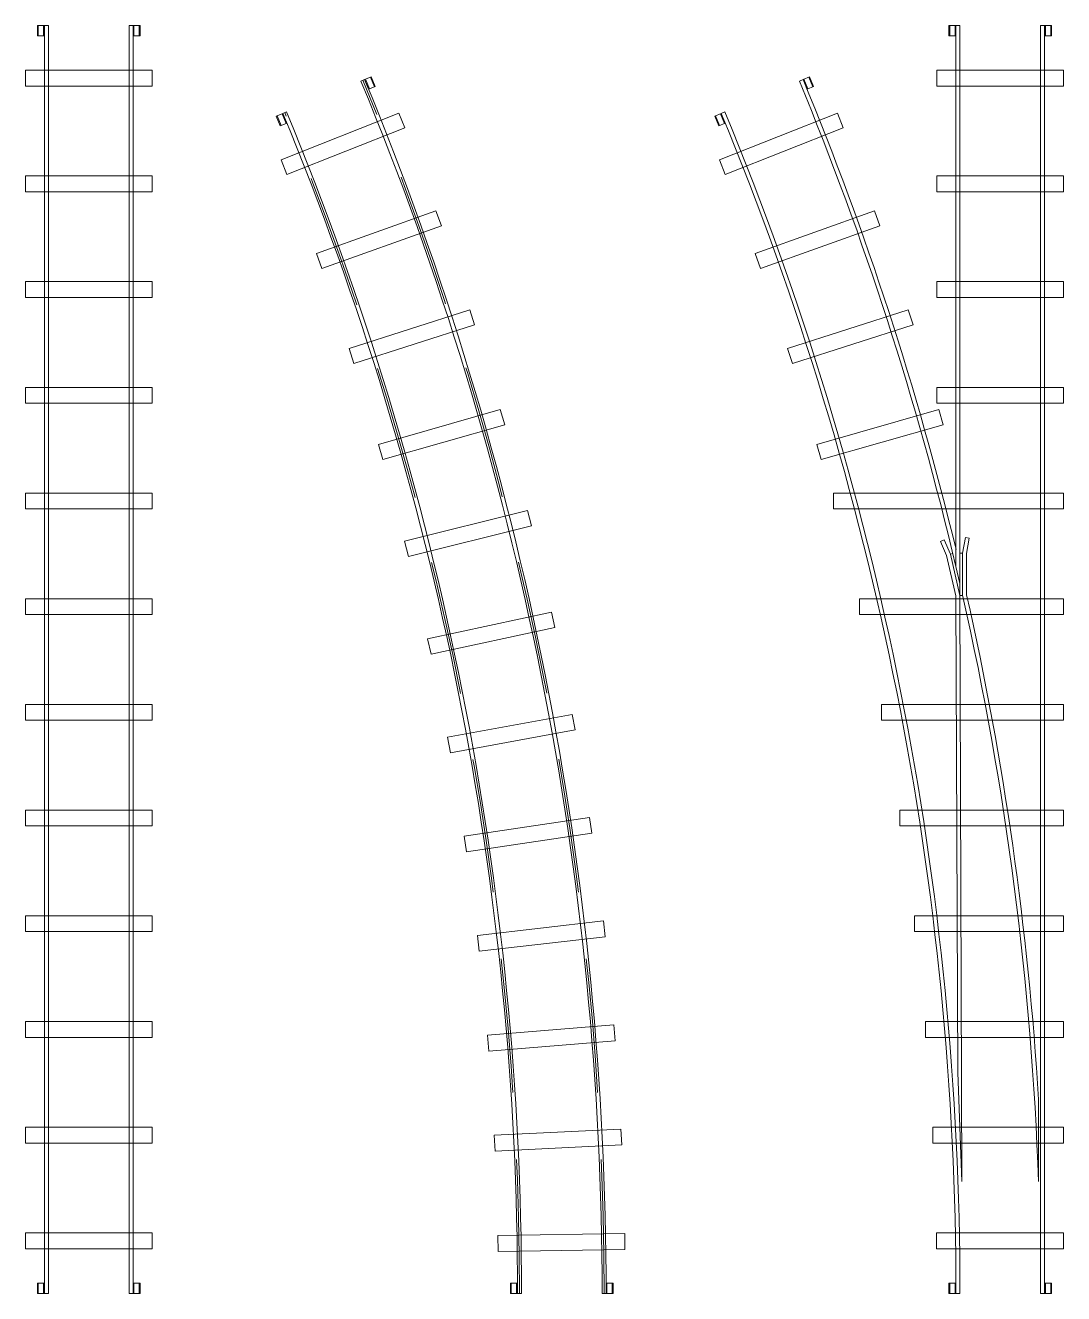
# Model space of a CAD drawing. Header units: inches. Extents: x -6 to 92, y 0 to 120.
import ezdxf

# ---------------------------------------------------------------- set-up
doc = ezdxf.new("R2010")
doc.units = ezdxf.units.IN
doc.linetypes.add('DASHED', pattern=[19.05, 12.7, -6.35])
doc.layers.get('0').update_dxf_attribs({"lineweight": 0})

msp = doc.modelspace()

# ---------------------------------------------------------------- linework, layer by layer
for p, q in [((82.07, 68.8), (82.07, 120)), ((82.07, 120), (82.45, 120)), ((82.45, 120), (82.45, 67.19)), ((25.76, 114.73), (26.1, 114.88)), ((67.25, 114.73), (67.6, 114.88)), ((18.37, 111.67), (18.71, 111.82)), ((59.86, 111.67), (60.21, 111.82)), ((80.94, 71.33), (80.6, 71.18)), ((80.6, 71.18), (81.18, 69.84)), ((81.54, 69.96), (80.94, 71.33)), ((82.7, 70.06), (82.96, 71.54)), ((82.96, 71.54), (83.33, 71.47)), ((83.33, 71.47), (83.07, 70.03)), ((81.18, 69.84), (82.07, 66.02)), ((81.54, 69.96), (81.78, 70.02)), ((82.45, 66.06), (81.54, 69.96)), ((83.07, 70.03), (83.07, 66.13)), ((82.45, 67.19), (82.07, 68.8)), ((82.26, 20.92), (82.07, 66.02)), ((82.64, 10.6), (82.45, 66.06)), ((82.64, 10.6), (82.26, 20.92)), ((89.89, 10.6), (89.89, 18.37)), ((40.58, 0), (40.96, 0)), ((48.58, 0), (48.96, 0)), ((82.07, 0), (82.45, 0))]:
    msp.add_line(p, q)
for points in [[(-4.19, 120), (-4.86, 120), (-4.86, 119), (-4.19, 119)], [(-3.81, 0), (-4.19, 0), (-4.19, 120), (-3.81, 120)], [(3.81, 0), (4.19, 0), (4.19, 120), (3.81, 120)], [(4.19, 120), (4.86, 120), (4.86, 119), (4.19, 119)], [(82.07, 119), (81.4, 119), (81.4, 120), (82.07, 120)], [(90.07, 0), (90.45, 0), (90.45, 120), (90.07, 120)], [(90.45, 119), (91.12, 119), (91.12, 120), (90.45, 120)], [(-6, 114.25), (6, 114.25), (6, 115.75), (-6, 115.75)], [(80.26, 114.25), (92.26, 114.25), (92.26, 115.75), (80.26, 115.75)], [(26.1, 114.88), (26.73, 115.14), (27.11, 114.21), (26.49, 113.95)], [(67.98, 113.95), (68.6, 114.21), (68.22, 115.14), (67.6, 114.88)], [(18.37, 111.67), (17.74, 111.41), (18.13, 110.49), (18.75, 110.75)], [(18.75, 105.88), (29.91, 110.29), (29.36, 111.69), (18.2, 107.28)], [(60.24, 110.75), (59.62, 110.49), (59.24, 111.41), (59.86, 111.67)], [(60.24, 105.88), (71.4, 110.29), (70.85, 111.69), (59.69, 107.28)], [(-6, 104.25), (6, 104.25), (6, 105.75), (-6, 105.75)], [(80.26, 104.25), (92.26, 104.25), (92.26, 105.75), (80.26, 105.75)], [(22.07, 96.99), (33.37, 101.03), (32.86, 102.45), (21.56, 98.4)], [(63.56, 96.99), (74.86, 101.03), (74.35, 102.45), (63.06, 98.4)], [(-6, 94.25), (6, 94.25), (6, 95.75), (-6, 95.75)], [(80.26, 94.25), (92.26, 94.25), (92.26, 95.75), (80.26, 95.75)], [(25.1, 88), (36.52, 91.67), (36.06, 93.1), (24.64, 89.43)], [(66.59, 88), (78.01, 91.67), (77.55, 93.1), (66.13, 89.43)], [(-6, 84.25), (6, 84.25), (6, 85.75), (-6, 85.75)], [(80.26, 84.25), (92.26, 84.25), (92.26, 85.75), (80.26, 85.75)], [(27.83, 78.91), (39.37, 82.2), (38.95, 83.65), (27.41, 80.35)], [(69.32, 78.91), (80.86, 82.2), (80.45, 83.65), (68.91, 80.35)], [(-6, 74.25), (6, 74.25), (6, 75.75), (-6, 75.75)], [(70.47, 74.25), (92.26, 74.25), (92.26, 75.75), (70.47, 75.75)], [(30.26, 69.74), (41.9, 72.65), (41.53, 74.11), (29.89, 71.19)], [(82.45, 66.06), (82.7, 66.06), (82.7, 70.06), (82.45, 70.06)], [(-6, 64.25), (6, 64.25), (6, 65.75), (-6, 65.75)], [(72.93, 64.25), (92.26, 64.25), (92.26, 65.75), (72.93, 65.75)], [(32.39, 60.49), (44.12, 63.02), (43.8, 64.49), (32.07, 61.96)], [(-6, 54.25), (6, 54.25), (6, 55.75), (-6, 55.75)], [(75.03, 54.25), (92.26, 54.25), (92.26, 55.75), (75.03, 55.75)], [(34.22, 51.18), (46.02, 53.33), (45.76, 54.8), (33.95, 52.65)], [(-6, 44.25), (6, 44.25), (6, 45.75), (-6, 45.75)], [(76.77, 44.25), (92.26, 44.25), (92.26, 45.75), (76.77, 45.75)], [(35.74, 41.81), (47.61, 43.57), (47.39, 45.05), (35.52, 43.29)], [(-6, 34.25), (6, 34.25), (6, 35.75), (-6, 35.75)], [(36.95, 32.4), (48.87, 33.77), (48.7, 35.26), (36.78, 33.89)], [(78.16, 34.25), (92.26, 34.25), (92.26, 35.75), (78.16, 35.75)], [(-6, 24.25), (6, 24.25), (6, 25.75), (-6, 25.75)], [(37.86, 22.95), (49.82, 23.93), (49.7, 25.43), (37.74, 24.45)], [(79.19, 24.25), (92.26, 24.25), (92.26, 25.75), (79.19, 25.75)], [(-6, 14.25), (6, 14.25), (6, 15.75), (-6, 15.75)], [(79.88, 14.25), (92.26, 14.25), (92.26, 15.75), (79.88, 15.75)], [(38.46, 13.48), (50.44, 14.07), (50.37, 15.57), (38.38, 14.98)], [(-6, 4.25), (6, 4.25), (6, 5.75), (-6, 5.75)], [(38.74, 3.99), (50.74, 4.19), (50.72, 5.69), (38.72, 5.49)], [(80.22, 4.25), (92.26, 4.25), (92.26, 5.75), (80.22, 5.75)], [(-4.19, 0), (-4.86, 0), (-4.86, 1), (-4.19, 1)], [(4.19, 0), (4.86, 0), (4.86, 1), (4.19, 1)], [(40.58, 0), (39.91, 0), (39.91, 1), (40.58, 1)], [(48.96, 0), (49.63, 0), (49.63, 1), (48.96, 1)], [(82.07, 0), (81.4, 0), (81.4, 1), (82.07, 1)], [(90.45, 0), (91.12, 0), (91.12, 1), (90.45, 1)]]:
    msp.add_lwpolyline(points, close=True)
at = {"linetype": 'DASHED'}
for points in [[(-4.78, 120), (-4.28, 120), (-4.28, 119), (-4.78, 119)], [(4.78, 120), (4.28, 120), (4.28, 119), (4.78, 119)], [(81.99, 119), (81.49, 119), (81.49, 120), (81.99, 120)], [(91.04, 119), (90.54, 119), (90.54, 120), (91.04, 120)], [(26.65, 115.1), (26.19, 114.91), (26.57, 113.99), (27.03, 114.18)], [(68.52, 114.18), (68.06, 113.99), (67.68, 114.91), (68.14, 115.1)], [(18.29, 111.64), (17.82, 111.45), (18.21, 110.52), (18.67, 110.71)], [(60.16, 110.71), (59.7, 110.52), (59.32, 111.45), (59.78, 111.64)], [(-4.78, 0), (-4.28, 0), (-4.28, 1), (-4.78, 1)], [(4.78, 0), (4.28, 0), (4.28, 1), (4.78, 1)], [(40.49, 0), (39.99, 0), (39.99, 1), (40.49, 1)], [(49.54, 0), (49.04, 0), (49.04, 1), (49.54, 1)], [(81.99, 0), (81.49, 0), (81.49, 1), (81.99, 1)], [(91.04, 0), (90.54, 0), (90.54, 1), (91.04, 1)]]:
    msp.add_lwpolyline(points, close=True, dxfattribs=at)
for centre, radius, start, end in [((-251.23, 0), 299.81, 0, 22.5), ((-251.23, 0), 300.19, 0, 22.5), ((-209.74, 0), 299.81, 13.2656, 22.5), ((-209.74, 0), 300.19, 13.5659, 22.5), ((-251.23, 0), 291.81, 0, 22.5), ((-251.23, 0), 292.19, 0, 22.5), ((-209.74, 0), 291.81, 0, 22.5), ((-209.74, 0), 292.19, 0, 22.5), ((-209.74, 0), 299.81, 2.0265, 12.7347), ((-209.74, 0), 300.19, 3.5081, 12.7267)]:
    msp.add_arc(centre, radius, start, end)
for radius in [300, 292]:
    msp.add_arc((-251.23, 0), radius, 0, 22.5, dxfattribs=at)

doc.saveas('drawing.dxf')
